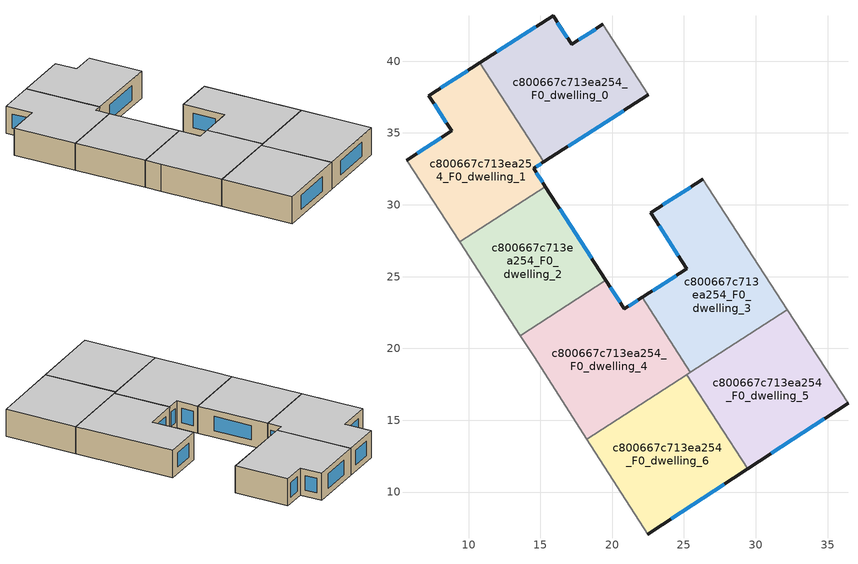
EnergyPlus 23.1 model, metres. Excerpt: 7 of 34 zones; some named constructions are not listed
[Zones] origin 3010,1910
c800667c713ea254_F0_dwelling_0
 floor ground (EU_floor_Construction): 19.36,42.57 22.53,37.66 15.24,32.98 10.78,39.88 15.89,43.15 17.18,41.16 z0
 wall outside (EU_wall_Construction): 19.36,42.57 17.18,41.16 15.89,43.15 10.78,39.88 / 15.24,32.98 22.53,37.66 z0:3
 wall adiabatic (EU_wall_Construction): 22.53,37.66 19.36,42.57 z0:3
 wall to c800667c713ea254_F0_dwelling_1 (EU_wall_Construction): 10.78,39.88 15.24,32.98 z0:3
 window (EU_Window_Construction): 18.85,42.24 17.69,41.49 / 16.95,34.08 20.82,36.56 / 14.69,42.38 11.98,40.64 / 16.87,41.63 16.19,42.68 z0.7:2.3
 ceiling to c800667c713ea254_F1_dwelling_0 (EU_floor_Construction): 22.53,37.66 19.36,42.57 17.18,41.16 15.89,43.15 10.78,39.88 15.24,32.98 z3
c800667c713ea254_F0_dwelling_1
 floor ground (EU_floor_Construction): 10.78,39.88 15.24,32.98 14.54,32.53 15.35,31.27 9.38,27.42 5.68,33.12 8.84,35.14 7.24,37.61 z0
 wall outside (EU_wall_Construction): 15.35,31.27 14.54,32.53 15.24,32.98 / 10.78,39.88 7.24,37.61 8.84,35.14 5.68,33.12 z0:3
 wall to c800667c713ea254_F0_dwelling_2 (EU_wall_Construction): 9.38,27.42 15.35,31.27 z0:3
 wall adiabatic (EU_wall_Construction): 5.68,33.12 9.38,27.42 z0:3
 window (EU_Window_Construction): 14.7,32.64 15.07,32.88 / 15.16,31.57 14.73,32.24 / 8.1,34.67 6.42,33.59 / 7.62,37.03 8.46,35.72 / 9.95,39.34 8.07,38.14 z0.7:2.3
 ceiling to c800667c713ea254_F1_dwelling_1 (EU_floor_Construction): 15.35,31.27 14.54,32.53 15.24,32.98 10.78,39.88 7.24,37.61 8.84,35.14 5.68,33.12 9.38,27.42 z3
c800667c713ea254_F0_dwelling_2
 floor ground (EU_floor_Construction): 15.35,31.27 19.57,24.74 13.62,20.89 9.38,27.42 z0
 wall outside (EU_wall_Construction): 19.57,24.74 15.35,31.27 z0:3
 wall to c800667c713ea254_F0_dwelling_4 (EU_wall_Construction): 13.62,20.89 19.57,24.74 z0:3
 wall adiabatic (EU_wall_Construction): 9.38,27.42 13.62,20.89 z0:3
 window (EU_Window_Construction): 18.58,26.27 16.34,29.74 z0.7:2.3
 ceiling to c800667c713ea254_F1_dwelling_2 (EU_floor_Construction): 19.57,24.74 15.35,31.27 9.38,27.42 13.62,20.89 z3
c800667c713ea254_F0_dwelling_3
 floor ground (EU_floor_Construction): 26.33,31.79 32.2,22.7 25.45,18.34 22.08,23.55 25.19,25.54 22.67,29.44 z0
 wall outside (EU_wall_Construction): 26.33,31.79 22.67,29.44 25.19,25.54 22.08,23.55 z0:3
 wall adiabatic (EU_wall_Construction): 32.2,22.7 26.33,31.79 z0:3
 wall to c800667c713ea254_F0_dwelling_4 (EU_wall_Construction): 22.08,23.55 25.45,18.34 z0:3
 wall to c800667c713ea254_F0_dwelling_5 (EU_wall_Construction): 25.45,18.34 32.2,22.7 z0:3
 window (EU_Window_Construction): 25.47,31.24 23.53,29.99 / 24.46,25.07 22.81,24.02 / 23.27,28.53 24.6,26.46 z0.7:2.3
 ceiling to c800667c713ea254_F1_dwelling_3 (EU_floor_Construction): 32.2,22.7 26.33,31.79 22.67,29.44 25.19,25.54 22.08,23.55 25.45,18.34 z3
c800667c713ea254_F0_dwelling_4
 floor ground (EU_floor_Construction): 22.08,23.55 25.45,18.34 18.25,13.68 14.58,19.42 13.62,20.89 19.57,24.74 20.85,22.76 z0
 wall outside (EU_wall_Construction): 22.08,23.55 20.85,22.76 19.57,24.74 z0:3
 wall adiabatic (EU_wall_Construction): 13.62,20.89 14.58,19.42 18.25,13.68 z0:3
 wall to c800667c713ea254_F0_dwelling_6 (EU_wall_Construction): 18.25,13.68 25.2,18.18 z0:3
 wall to c800667c713ea254_F0_dwelling_5 (EU_wall_Construction): 25.2,18.18 25.45,18.34 z0:3
 window (EU_Window_Construction): 20.55,23.22 19.87,24.28 / 21.79,23.36 21.14,22.94 z0.7:2.3
 ceiling to c800667c713ea254_F1_dwelling_4 (EU_floor_Construction): 25.45,18.34 22.08,23.55 20.85,22.76 19.57,24.74 13.62,20.89 14.58,19.42 18.25,13.68 z3
c800667c713ea254_F0_dwelling_5
 floor ground (EU_floor_Construction): 32.2,22.7 36.42,16.17 29.44,11.62 25.2,18.18 z0
 wall outside (EU_wall_Construction): 29.44,11.62 36.42,16.17 z0:3
 wall to c800667c713ea254_F0_dwelling_6 (EU_wall_Construction): 25.2,18.18 29.44,11.62 z0:3
 wall adiabatic (EU_wall_Construction): 36.42,16.17 32.2,22.7 z0:3
 window (EU_Window_Construction): 31.08,12.68 34.78,15.1 z0.7:2.3
 ceiling to c800667c713ea254_F1_dwelling_5 (EU_floor_Construction): 36.42,16.17 32.2,22.7 25.2,18.18 29.44,11.62 z3
c800667c713ea254_F0_dwelling_6
 floor ground (EU_floor_Construction): 25.2,18.18 29.44,11.62 22.48,7.07 18.25,13.68 z0
 wall outside (EU_wall_Construction): 22.48,7.07 29.44,11.62 z0:3
 wall adiabatic (EU_wall_Construction): 18.25,13.68 22.48,7.07 z0:3
 window (EU_Window_Construction): 24.12,8.14 27.81,10.55 z0.7:2.3
 ceiling to c800667c713ea254_F1_dwelling_6 (EU_floor_Construction): 29.44,11.62 25.2,18.18 18.25,13.68 22.48,7.07 z3
[HVACTEMPLATE:THERMOSTAT] Constant Heating Setpoint=20; Constant Cooling Setpoint=50
EU_HeatOnly_c800667c713ea254_F0_dwelling_0; EU_HeatOnly_c800667c713ea254_F0_dwelling_1; EU_HeatOnly_c800667c713ea254_F0_dwelling_2; EU_HeatOnly_c800667c713ea254_F0_dwelling_3; EU_HeatOnly_c800667c713ea254_F0_dwelling_4; EU_HeatOnly_c800667c713ea254_F0_dwelling_5; EU_HeatOnly_c800667c713ea254_F0_dwelling_6; EU_HeatOnly_c800667c713ea254_F1_dwelling_0; EU_HeatOnly_c800667c713ea254_F1_dwelling_1; EU_HeatOnly_c800667c713ea254_F1_dwelling_2; EU_HeatOnly_c800667c713ea254_F1_dwelling_3; EU_HeatOnly_c800667c713ea254_F1_dwelling_4; EU_HeatOnly_c800667c713ea254_F1_dwelling_5; EU_HeatOnly_c800667c713ea254_F1_dwelling_6; EU_HeatOnly_c800667c713ea254_F2_dwelling_0; EU_HeatOnly_c800667c713ea254_F2_dwelling_1; EU_HeatOnly_c800667c713ea254_F2_dwelling_2; EU_HeatOnly_c800667c713ea254_F2_dwelling_3; EU_HeatOnly_c800667c713ea254_F2_dwelling_4; EU_HeatOnly_c800667c713ea254_F2_dwelling_5; EU_HeatOnly_c800667c713ea254_F2_dwelling_6; EU_HeatOnly_c800667c713ea254_F3_dwelling_0; EU_HeatOnly_c800667c713ea254_F3_dwelling_1; EU_HeatOnly_c800667c713ea254_F3_dwelling_2; EU_HeatOnly_c800667c713ea254_F3_dwelling_3; EU_HeatOnly_c800667c713ea254_F3_dwelling_4; EU_HeatOnly_c800667c713ea254_F3_dwelling_5; EU_HeatOnly_c800667c713ea254_F3_dwelling_6; EU_HeatOnly_c800667c713ea254_F4_dwelling_0; EU_HeatOnly_c800667c713ea254_F4_dwelling_1; EU_HeatOnly_c800667c713ea254_F4_dwelling_2; EU_HeatOnly_c800667c713ea254_F4_dwelling_3; EU_HeatOnly_c800667c713ea254_F4_dwelling_4; EU_HeatOnly_c800667c713ea254_F4_dwelling_5
[SCHEDULE:CONSTANT]
Name | Hourly Value
EU_AlwaysOn | 1
EU_CoolingOff | 0
[SCHEDULE:FILE] Column Number=1; Rows to Skip at Top=0; Number of Hours of Data=8760; Column Separator=Comma; Interpolate to Timestep=No; Minutes per Item=60; Adjust Schedule for Daylight Savings=Yes
Name | File
EU_Step8_GainSchedule_c800667c713ea254_F1_dwelling_4_f000 | ../../schedules/c800667c713ea254/c800667c713ea254_F1_dwelling_4_f000_gain.csv
EU_Step8_GainSchedule_c800667c713ea254_F1_dwelling_5_f000 | ../../schedules/c800667c713ea254/c800667c713ea254_F1_dwelling_5_f000_gain.csv
EU_Step8_GainSchedule_c800667c713ea254_F1_dwelling_6_f000 | ../../schedules/c800667c713ea254/c800667c713ea254_F1_dwelling_6_f000_gain.csv
EU_Step8_GainSchedule_c800667c713ea254_F2_dwelling_0_f000 | ../../schedules/c800667c713ea254/c800667c713ea254_F2_dwelling_0_f000_gain.csv
EU_Step8_GainSchedule_c800667c713ea254_F2_dwelling_1_f000 | ../../schedules/c800667c713ea254/c800667c713ea254_F2_dwelling_1_f000_gain.csv
EU_Step8_GainSchedule_c800667c713ea254_F2_dwelling_2_f000 | ../../schedules/c800667c713ea254/c800667c713ea254_F2_dwelling_2_f000_gain.csv
EU_Step8_GainSchedule_c800667c713ea254_F2_dwelling_3_f000 | ../../schedules/c800667c713ea254/c800667c713ea254_F2_dwelling_3_f000_gain.csv
EU_Step8_GainSchedule_c800667c713ea254_F2_dwelling_4_f000 | ../../schedules/c800667c713ea254/c800667c713ea254_F2_dwelling_4_f000_gain.csv
EU_Step8_GainSchedule_c800667c713ea254_F2_dwelling_5_f000 | ../../schedules/c800667c713ea254/c800667c713ea254_F2_dwelling_5_f000_gain.csv
EU_Step8_GainSchedule_c800667c713ea254_F2_dwelling_6_f000 | ../../schedules/c800667c713ea254/c800667c713ea254_F2_dwelling_6_f000_gain.csv
EU_Step8_GainSchedule_c800667c713ea254_F3_dwelling_0_f000 | ../../schedules/c800667c713ea254/c800667c713ea254_F3_dwelling_0_f000_gain.csv
EU_Step8_GainSchedule_c800667c713ea254_F3_dwelling_1_f000 | ../../schedules/c800667c713ea254/c800667c713ea254_F3_dwelling_1_f000_gain.csv
EU_Step8_GainSchedule_c800667c713ea254_F3_dwelling_2_f000 | ../../schedules/c800667c713ea254/c800667c713ea254_F3_dwelling_2_f000_gain.csv
EU_Step8_GainSchedule_c800667c713ea254_F3_dwelling_3_f000 | ../../schedules/c800667c713ea254/c800667c713ea254_F3_dwelling_3_f000_gain.csv
EU_Step8_GainSchedule_c800667c713ea254_F3_dwelling_4_f000 | ../../schedules/c800667c713ea254/c800667c713ea254_F3_dwelling_4_f000_gain.csv
EU_Step8_GainSchedule_c800667c713ea254_F3_dwelling_5_f000 | ../../schedules/c800667c713ea254/c800667c713ea254_F3_dwelling_5_f000_gain.csv
EU_Step8_GainSchedule_c800667c713ea254_F3_dwelling_6_f000 | ../../schedules/c800667c713ea254/c800667c713ea254_F3_dwelling_6_f000_gain.csv
EU_Step8_GainSchedule_c800667c713ea254_F4_dwelling_0_f000 | ../../schedules/c800667c713ea254/c800667c713ea254_F4_dwelling_0_f000_gain.csv
EU_Step8_GainSchedule_c800667c713ea254_F4_dwelling_1_f000 | ../../schedules/c800667c713ea254/c800667c713ea254_F4_dwelling_1_f000_gain.csv
EU_Step8_GainSchedule_c800667c713ea254_F4_dwelling_2_f000 | ../../schedules/c800667c713ea254/c800667c713ea254_F4_dwelling_2_f000_gain.csv
EU_Step8_GainSchedule_c800667c713ea254_F4_dwelling_3_f000 | ../../schedules/c800667c713ea254/c800667c713ea254_F4_dwelling_3_f000_gain.csv
EU_Step8_GainSchedule_c800667c713ea254_F4_dwelling_4_f000 | ../../schedules/c800667c713ea254/c800667c713ea254_F4_dwelling_4_f000_gain.csv
EU_Step8_GainSchedule_c800667c713ea254_F4_dwelling_5_f000 | ../../schedules/c800667c713ea254/c800667c713ea254_F4_dwelling_5_f000_gain.csv
